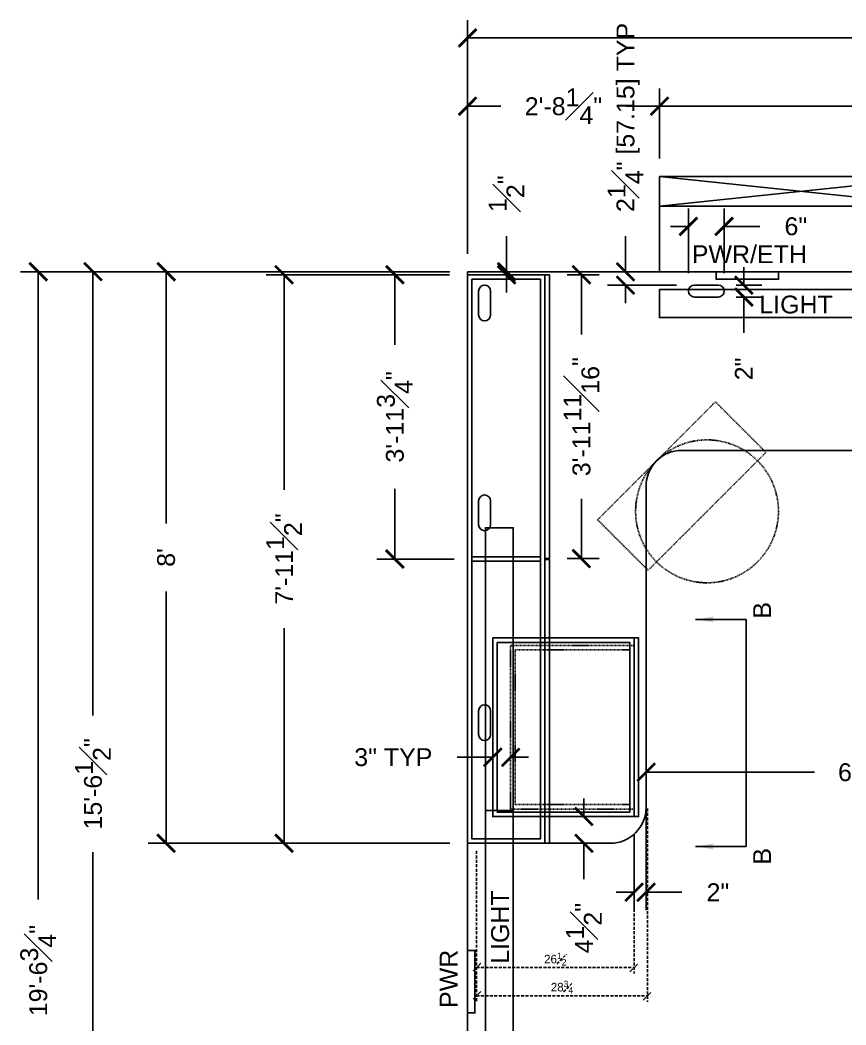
# Model space of a CAD drawing. Header units: inches. Extents: x -279 to 1033, y -836 to 289.
# Drawn here: x 440.3 to 579, y 120.1 to 288.9 of the extents above; entities that cross this region are included whole.
import ezdxf

# ---------------------------------------------------------------- set-up
doc = ezdxf.new("R2010")
doc.units = ezdxf.units.IN
doc.header["$LTSCALE"] = 0.5
doc.header["$MEASUREMENT"] = 0
doc.header["$PDMODE"] = 34
doc.linetypes.add('DASHEDX2', pattern=[1.5, 1, -0.5])
doc.linetypes.add('HIDDEN', pattern=[0.375, 0.25, -0.125])
doc.layers.get('0').update_dxf_attribs({"color": 1})
for name, color, linetype in [('02-Cabinet Line', 6, 'DASHEDX2'), ('Book Shelv', 111, 'Continuous'), ('Cabinets', 40, 'Continuous'), ('Cabinets_Hid', 160, 'HIDDEN'), ('Dim', 33, 'Continuous'), ('Hid', 3, 'HIDDEN'), ('Main', 9, 'Continuous'), ('Text', 30, 'Continuous')]:
    doc.layers.add(name, color=color, linetype=linetype)
doc.styles.add('Arial', font='ARIAL.TTF')
doc.styles.add('Dim', font='stylu.ttf')
doc.styles.get("Standard").update_dxf_attribs({"font": 'simplex.shx'})
doc.dimstyles.new('0.75 Scale', dxfattribs={"dimscale": 16, "dimtxt": 0.09, "dimasz": 0.09, "dimexe": 0.0625, "dimexo": 0.08, "dimgap": 0.02, "dimtad": 1, "dimtoh": 1, "dimdec": 4, "dimzin": 0, "dimdsep": 46, "dimlunit": 5, "dimtxsty": 'Dim', "dimblk": 'OBLIQUE', "dimcen": 0, "dimadec": 4, "dimazin": 0, "dimtfac": 0.75, "dimtdec": 4, "dimtofl": 0, "dimtmove": 0, "dimatfit": 3, "dimfxl": 0, "dimfrac": 1, "dimtolj": 1, "dimtzin": 0, "dimarcsym": 0})
doc.dimstyles.get("Standard").update_dxf_attribs({"dimtxt": 0.18, "dimasz": 0.18, "dimexe": 0.0625, "dimexo": 0.0625, "dimgap": 0.09, "dimtad": 0, "dimtih": 1, "dimtoh": 1, "dimdec": 4, "dimzin": 0, "dimdsep": 46, "dimtxsty": 'Standard', "dimcen": 0.09, "dimclrt": 92, "dimadec": 0, "dimazin": 0, "dimtfac": 1, "dimtdec": 4, "dimtofl": 0, "dimtmove": 0, "dimatfit": 3, "dimfxl": 0, "dimtolj": 1, "dimtzin": 0, "dimarcsym": 0})

# ---------------------------------------------------------------- blocks, each defined once
blk = doc.blocks.new('_ArchTick')
at = {"color": 0, "linetype": 'ByBlock', "const_width": 0.15}
blk.add_lwpolyline([(-0.5, -0.5), (0.5, 0.5)], dxfattribs=at)
blk = doc.blocks.new('*D1')
at = {"layer": 'Defpoints', "color": 0}
for p in [(867.94, 285.87), (515.44, 246.61), (867.94, 246.61)]:
    blk.add_point(p, dxfattribs=at)
at = {"layer": 'Dim', "color": 0, "lineweight": -2}
for p, q in [((515.44, 249.61), (515.44, 288.87)), ((867.94, 249.61), (867.94, 288.87)), ((515.44, 285.87), (680.04, 285.87)), ((867.94, 285.87), (703.33, 285.87))]:
    blk.add_line(p, q, dxfattribs=at)
at = {"layer": 'Dim', "color": 0, "lineweight": -2, "xscale": 3, "yscale": 3, "zscale": 3, "rotation": 180}
blk.add_blockref('_ArchTick', (515.44, 285.87), dxfattribs=at)
at = {"layer": 'Dim', "color": 0, "lineweight": -2, "xscale": 3, "yscale": 3, "zscale": 3}
blk.add_blockref('_ArchTick', (867.94, 285.87), dxfattribs=at)
at = {"layer": 'Dim', "color": 92, "insert": (691.69, 285.87), "char_height": 3, "attachment_point": 5, "style": 'Arial'}
blk.add_mtext('\\A1;29\'-4{\\H1.000000x;\\S1#2;}"', dxfattribs=at)
blk = doc.blocks.new('*D5')
at = {"layer": 'Defpoints', "color": 0}
for p in [(452.51, 246.61), (515.44, 246.61), (491.86, 60.11)]:
    blk.add_point(p, dxfattribs=at)
at = {"layer": 'Dim', "color": 0, "lineweight": -2}
for p, q in [((512.44, 246.61), (449.51, 246.61)), ((452.51, 246.61), (452.51, 172.07)), ((452.51, 60.11), (452.51, 149.11)), ((488.86, 60.11), (449.51, 60.11))]:
    blk.add_line(p, q, dxfattribs=at)
at = {"layer": 'Dim', "color": 0, "lineweight": -2, "xscale": 3, "yscale": 3, "zscale": 3}
for p, rotation in [((452.51, 246.61), 90), ((452.51, 60.11), 270)]:
    blk.add_blockref('_ArchTick', p, dxfattribs=dict(at, rotation=rotation))
at = {"layer": 'Dim', "color": 92, "insert": (452.51, 160.59), "char_height": 3, "attachment_point": 5, "rotation": 90, "style": 'Arial'}
blk.add_mtext('\\A1;15\'-6{\\H1.000000x;\\S1#2;}"', dxfattribs=at)
blk = doc.blocks.new('*D6')
at = {"layer": 'Defpoints', "color": 0}
for p in [(515.44, 246.61), (443.31, 11.86), (515.44, 11.86)]:
    blk.add_point(p, dxfattribs=at)
at = {"layer": 'Dim', "color": 0, "lineweight": -2}
for p, q in [((512.44, 246.61), (440.31, 246.61)), ((443.31, 246.61), (443.31, 141.18)), ((443.31, 11.86), (443.31, 117.28)), ((512.44, 11.86), (440.31, 11.86))]:
    blk.add_line(p, q, dxfattribs=at)
at = {"layer": 'Dim', "color": 0, "lineweight": -2, "xscale": 3, "yscale": 3, "zscale": 3}
for p, rotation in [((443.31, 246.61), 90), ((443.31, 11.86), 270)]:
    blk.add_blockref('_ArchTick', p, dxfattribs=dict(at, rotation=rotation))
at = {"layer": 'Dim', "color": 92, "insert": (443.31, 129.23), "char_height": 3, "attachment_point": 5, "rotation": 90, "style": 'Arial'}
blk.add_mtext('\\A1;19\'-6{\\H1.000000x;\\S3#4;}"', dxfattribs=at)
blk = doc.blocks.new('*D9')
at = {"layer": 'Defpoints', "color": 0}
for p in [(547.69, 274.4), (547.69, 262.61), (515.44, 246.61)]:
    blk.add_point(p, dxfattribs=at)
at = {"layer": 'Dim', "color": 0, "lineweight": -2}
for p, q in [((515.44, 249.61), (515.44, 277.4)), ((547.69, 265.61), (547.69, 277.4)), ((515.44, 274.4), (521.04, 274.4)), ((547.69, 274.4), (542.08, 274.4))]:
    blk.add_line(p, q, dxfattribs=at)
at = {"layer": 'Dim', "color": 0, "lineweight": -2, "xscale": 3, "yscale": 3, "zscale": 3, "rotation": 180}
blk.add_blockref('_ArchTick', (515.44, 274.4), dxfattribs=at)
at = {"layer": 'Dim', "color": 0, "lineweight": -2, "xscale": 3, "yscale": 3, "zscale": 3}
blk.add_blockref('_ArchTick', (547.69, 274.4), dxfattribs=at)
at = {"layer": 'Dim', "color": 92, "insert": (531.56, 274.4), "char_height": 3, "attachment_point": 5, "style": 'Arial'}
blk.add_mtext('\\A1;2\'-8{\\H1.000000x;\\S1#4;}"', dxfattribs=at)
blk = doc.blocks.new('*D10')
at = {"layer": 'Defpoints', "color": 0}
for p in [(642.69, 274.4), (547.69, 262.61), (642.69, 262.61)]:
    blk.add_point(p, dxfattribs=at)
at = {"layer": 'Dim', "color": 0, "lineweight": -2}
for p, q in [((547.69, 265.61), (547.69, 277.4)), ((642.69, 265.61), (642.69, 277.4)), ((547.69, 274.4), (585.73, 274.4)), ((642.69, 274.4), (604.65, 274.4))]:
    blk.add_line(p, q, dxfattribs=at)
at = {"layer": 'Dim', "color": 0, "lineweight": -2, "xscale": 3, "yscale": 3, "zscale": 3, "rotation": 180}
blk.add_blockref('_ArchTick', (547.69, 274.4), dxfattribs=at)
at = {"layer": 'Dim', "color": 0, "lineweight": -2, "xscale": 3, "yscale": 3, "zscale": 3}
blk.add_blockref('_ArchTick', (642.69, 274.4), dxfattribs=at)
at = {"layer": 'Dim', "color": 92, "insert": (595.19, 274.4), "char_height": 3, "attachment_point": 5, "style": 'Arial'}
blk.add_mtext('\\A1;7\'-11"', dxfattribs=at)
blk = doc.blocks.new('*D15')
at = {"layer": 'Defpoints', "color": 0}
for p in [(622.94, 174.61), (545.44, 162.55), (545.44, 150.61)]:
    blk.add_point(p, dxfattribs=at)
at = {"layer": 'Dim', "color": 0, "lineweight": -2}
for p, q in [((622.94, 171.61), (622.94, 159.55)), ((545.44, 153.61), (545.44, 165.55)), ((545.44, 162.55), (573.72, 162.55)), ((622.94, 162.55), (594.65, 162.55))]:
    blk.add_line(p, q, dxfattribs=at)
at = {"layer": 'Dim', "color": 0, "lineweight": -2, "xscale": 3, "yscale": 3, "zscale": 3, "rotation": 180}
blk.add_blockref('_ArchTick', (545.44, 162.55), dxfattribs=at)
at = {"layer": 'Dim', "color": 0, "lineweight": -2, "xscale": 3, "yscale": 3, "zscale": 3}
blk.add_blockref('_ArchTick', (622.94, 162.55), dxfattribs=at)
at = {"layer": 'Dim', "color": 92, "insert": (584.19, 162.55), "char_height": 3, "attachment_point": 5, "style": 'Arial'}
blk.add_mtext('\\A1;6\'-5{\\H1.000000x;\\S1#2;}"', dxfattribs=at)
blk = doc.blocks.new('*D20')
at = {"layer": 'Defpoints', "color": 0}
for p in [(515.44, 246.61), (464.81, 150.61), (515.44, 150.61)]:
    blk.add_point(p, dxfattribs=at)
at = {"layer": 'Dim', "color": 0, "lineweight": -2}
for p, q in [((512.44, 246.61), (461.81, 246.61)), ((464.81, 246.61), (464.81, 204.31)), ((464.81, 150.61), (464.81, 192.9)), ((512.44, 150.61), (461.81, 150.61))]:
    blk.add_line(p, q, dxfattribs=at)
at = {"layer": 'Dim', "color": 0, "lineweight": -2, "xscale": 3, "yscale": 3, "zscale": 3}
for p, rotation in [((464.81, 246.61), 90), ((464.81, 150.61), 270)]:
    blk.add_blockref('_ArchTick', p, dxfattribs=dict(at, rotation=rotation))
at = {"layer": 'Dim', "color": 92, "insert": (464.81, 198.61), "char_height": 3, "attachment_point": 5, "rotation": 90, "style": 'Arial'}
blk.add_mtext("\\A1;8'", dxfattribs=at)
blk = doc.blocks.new('*D161')
at = {"layer": 'Defpoints', "color": 0}
for p in [(4.25, -81.55), (4.25, -81.55), (7.25, -81.55)]:
    blk.add_point(p, dxfattribs=at)
at = {"layer": 'Dim', "color": 0, "lineweight": -2}
for p, q in [((4.25, -81.55), (-1.75, -81.55)), ((7.25, -81.55), (10.25, -81.55))]:
    blk.add_line(p, q, dxfattribs=at)
at = {"layer": 'Dim', "color": 0, "lineweight": -2, "xscale": 3, "yscale": 3, "zscale": 3}
blk.add_blockref('_ArchTick', (4.25, -81.55), dxfattribs=at)
at = {"layer": 'Dim', "color": 0, "lineweight": -2, "xscale": 3, "yscale": 3, "zscale": 3, "rotation": 180}
blk.add_blockref('_ArchTick', (7.25, -81.55), dxfattribs=at)
at = {"layer": 'Dim', "color": 92, "insert": (-12.46, -81.55), "char_height": 3, "attachment_point": 5, "style": 'Arial'}
blk.add_mtext('\\A1;3" TYP', dxfattribs=at)
blk = doc.blocks.new('*D162')
at = {"layer": 'Defpoints', "color": 0}
for p in [(19.56, -91.5), (17.56, -96), (19.56, -96)]:
    blk.add_point(p, dxfattribs=at)
at = {"layer": 'Dim', "color": 0, "lineweight": -2}
for p, q in [((19.56, -91.5), (19.56, -88.5)), ((19.56, -96), (19.56, -102)), ((20.56, -96), (22.56, -96))]:
    blk.add_line(p, q, dxfattribs=at)
at = {"layer": 'Dim', "color": 0, "lineweight": -2, "xscale": 3, "yscale": 3, "zscale": 3}
for p, rotation in [((19.56, -91.5), 270), ((19.56, -96), 90)]:
    blk.add_blockref('_ArchTick', p, dxfattribs=dict(at, rotation=rotation))
at = {"layer": 'Dim', "color": 92, "insert": (19.56, -110.25), "char_height": 3, "attachment_point": 5, "rotation": 90, "style": 'Arial'}
blk.add_mtext('\\A1;4{\\H1.000000x;\\S1#2;}"', dxfattribs=at)
blk = doc.blocks.new('*D163')
at = {"layer": 'Defpoints', "color": 0}
for p in [(30, -90), (28, -91.5), (30, -104.22)]:
    blk.add_point(p, dxfattribs=at)
at = {"layer": 'Dim', "color": 0, "lineweight": -2}
for p, q in [((28, -94.5), (28, -107.22)), ((30, -93), (30, -107.22)), ((28, -104.22), (25, -104.22)), ((30, -104.22), (36, -104.22))]:
    blk.add_line(p, q, dxfattribs=at)
at = {"layer": 'Dim', "color": 0, "lineweight": -2, "xscale": 3, "yscale": 3, "zscale": 3}
blk.add_blockref('_ArchTick', (28, -104.22), dxfattribs=at)
at = {"layer": 'Dim', "color": 0, "lineweight": -2, "xscale": 3, "yscale": 3, "zscale": 3, "rotation": 180}
blk.add_blockref('_ArchTick', (30, -104.22), dxfattribs=at)
at = {"layer": 'Dim', "color": 92, "insert": (42.07, -104.22), "char_height": 3, "attachment_point": 5, "style": 'Arial'}
blk.add_mtext('\\A1;2"', dxfattribs=at)
blk = doc.blocks.new('*D137')
at = {"layer": 'Defpoints', "color": 0}
for p in [(0, -0.5), (-12.21, -48.25), (0.75, -48.25)]:
    blk.add_point(p, dxfattribs=at)
at = {"layer": 'Dim', "color": 0, "lineweight": -2}
for p, q in [((-3, -0.5), (-15.21, -0.5)), ((-12.21, -0.5), (-12.21, -12.28)), ((-12.21, -48.25), (-12.21, -36.47)), ((-2.25, -48.25), (-15.21, -48.25))]:
    blk.add_line(p, q, dxfattribs=at)
at = {"layer": 'Dim', "color": 0, "lineweight": -2, "xscale": 3, "yscale": 3, "zscale": 3}
for p, rotation in [((-12.21, -0.5), 90), ((-12.21, -48.25), 270)]:
    blk.add_blockref('_ArchTick', p, dxfattribs=dict(at, rotation=rotation))
at = {"layer": 'Dim', "color": 92, "insert": (-12.21, -24.38), "char_height": 3, "attachment_point": 5, "rotation": 90, "style": 'Arial'}
blk.add_mtext('\\A1;3\'-11{\\H1.000000x;\\S3#4;}"', dxfattribs=at)
blk = doc.blocks.new('*D148')
at = {"layer": 'Defpoints', "color": 0}
for p in [(13.75, -0.5), (13.75, -48.19), (19.14, -48.19)]:
    blk.add_point(p, dxfattribs=at)
at = {"layer": 'Dim', "color": 0, "lineweight": -2}
for p, q in [((16.75, -0.5), (22.14, -0.5)), ((19.14, -0.5), (19.14, -10.55)), ((19.14, -48.19), (19.14, -38.14)), ((16.75, -48.19), (22.14, -48.19))]:
    blk.add_line(p, q, dxfattribs=at)
at = {"layer": 'Dim', "color": 0, "lineweight": -2, "xscale": 3, "yscale": 3, "zscale": 3}
for p, rotation in [((19.14, -0.5), 90), ((19.14, -48.19), 270)]:
    blk.add_blockref('_ArchTick', p, dxfattribs=dict(at, rotation=rotation))
at = {"layer": 'Dim', "color": 92, "insert": (19.14, -24.34), "char_height": 3, "attachment_point": 5, "rotation": 90, "style": 'Arial'}
blk.add_mtext('\\A1;3\'-11{\\H1.000000x;\\S11#16;}"', dxfattribs=at)
blk = doc.blocks.new('*D138')
at = {"layer": 'Defpoints', "color": 0}
for p in [(0, -0.5), (-30.81, -96), (0, -96)]:
    blk.add_point(p, dxfattribs=at)
at = {"layer": 'Dim', "color": 0, "lineweight": -2}
for p, q in [((-3, -0.5), (-33.81, -0.5)), ((-30.81, -0.5), (-30.81, -36.64)), ((-30.81, -96), (-30.81, -59.86)), ((-3, -96), (-33.81, -96))]:
    blk.add_line(p, q, dxfattribs=at)
at = {"layer": 'Dim', "color": 0, "lineweight": -2, "xscale": 3, "yscale": 3, "zscale": 3}
for p, rotation in [((-30.81, -0.5), 90), ((-30.81, -96), 270)]:
    blk.add_blockref('_ArchTick', p, dxfattribs=dict(at, rotation=rotation))
at = {"layer": 'Dim', "color": 92, "insert": (-30.81, -48.25), "char_height": 3, "attachment_point": 5, "rotation": 90, "style": 'Arial'}
blk.add_mtext('\\A1;7\'-11{\\H1.000000x;\\S1#2;}"', dxfattribs=at)
blk = doc.blocks.new('*D139')
at = {"layer": 'Defpoints', "color": 0}
for p in [(6.56, 0), (6.56, 0), (6.56, -0.5)]:
    blk.add_point(p, dxfattribs=at)
at = {"layer": 'Dim', "color": 0, "lineweight": -2}
for p, q in [((6.56, 0), (6.56, 6)), ((6.56, -0.5), (6.56, -3.5))]:
    blk.add_line(p, q, dxfattribs=at)
at = {"layer": 'Dim', "color": 0, "lineweight": -2, "xscale": 3, "yscale": 3, "zscale": 3}
for p, rotation in [((6.56, 0), 270), ((6.56, -0.5), 90)]:
    blk.add_blockref('_ArchTick', p, dxfattribs=dict(at, rotation=rotation))
at = {"layer": 'Dim', "color": 92, "insert": (6.56, 13.11), "char_height": 3, "attachment_point": 5, "rotation": 90, "style": 'Arial'}
blk.add_mtext('\\A1;{\\H1.000000x;\\S1#2;}"', dxfattribs=at)
blk = doc.blocks.new('_Oblique')
at = {"color": 0, "linetype": 'ByBlock', "lineweight": -2}
blk.add_line((-0.5, -0.5), (0.5, 0.5), dxfattribs=at)
blk = doc.blocks.new('*D126')
at = {"layer": '02-Cabinet Line', "color": 0, "lineweight": -2}
for p, q in [((516.94, 149.33), (516.94, 128.73)), ((543.44, 149.33), (543.44, 128.73)), ((516.94, 129.73), (543.44, 129.73))]:
    blk.add_line(p, q, dxfattribs=at)
at = {"layer": 'Defpoints', "color": 0}
for p in [(516.94, 150.61), (543.44, 150.61), (543.44, 129.73)]:
    blk.add_point(p, dxfattribs=at)
at = {"layer": '02-Cabinet Line', "color": 0, "lineweight": -2, "xscale": 1.44, "yscale": 1.44, "zscale": 1.44, "rotation": 180}
blk.add_blockref('_Oblique', (516.94, 129.73), dxfattribs=at)
at = {"layer": '02-Cabinet Line', "color": 0, "lineweight": -2, "xscale": 1.44, "yscale": 1.44, "zscale": 1.44}
blk.add_blockref('_Oblique', (543.44, 129.73), dxfattribs=at)
at = {"layer": '02-Cabinet Line', "color": 0, "insert": (530.19, 131.16), "char_height": 1.44, "attachment_point": 5, "style": 'Dim'}
blk.add_mtext('\\A1;26{\\H0.750000x;\\S1#2;}', dxfattribs=at)
blk = doc.blocks.new('*D127')
at = {"layer": '02-Cabinet Line', "color": 0, "lineweight": -2}
for p, q in [((545.69, 156.46), (545.69, 123.99)), ((516.94, 149.33), (516.94, 123.99)), ((516.94, 124.99), (545.69, 124.99))]:
    blk.add_line(p, q, dxfattribs=at)
at = {"layer": 'Defpoints', "color": 0}
for p in [(545.69, 157.74), (516.94, 150.61), (545.69, 124.99)]:
    blk.add_point(p, dxfattribs=at)
at = {"layer": '02-Cabinet Line', "color": 0, "lineweight": -2, "xscale": 1.44, "yscale": 1.44, "zscale": 1.44, "rotation": 180}
blk.add_blockref('_Oblique', (516.94, 124.99), dxfattribs=at)
at = {"layer": '02-Cabinet Line', "color": 0, "lineweight": -2, "xscale": 1.44, "yscale": 1.44, "zscale": 1.44}
blk.add_blockref('_Oblique', (545.69, 124.99), dxfattribs=at)
at = {"layer": '02-Cabinet Line', "color": 0, "insert": (531.31, 126.45), "char_height": 1.44, "attachment_point": 5, "style": 'Dim'}
blk.add_mtext('\\A1;28{\\H0.750000x;\\S3#4;}', dxfattribs=at)
blk = doc.blocks.new('A$C0A0263A5')
for p, q in [((-2, 1), (2, 1)), ((-2, -1), (2, -1))]:
    blk.add_line(p, q)
for centre, start, end in [((-2, 0), 90, 270), ((2, 0), 270, 90)]:
    blk.add_arc(centre, 1, start, end)
blk = doc.blocks.new('*D129')
at = {"color": 0, "lineweight": -2}
for p, q in [((24.66, 79.49), (24.66, 85.49)), ((36.75, 79.49), (21.66, 79.49)), ((33.24, 77.24), (21.66, 77.24)), ((24.66, 77.24), (24.66, 74.24))]:
    blk.add_line(p, q, dxfattribs=at)
at = {"layer": 'Defpoints', "color": 0}
for p in [(24.66, 79.49), (39.75, 79.49), (36.24, 77.24)]:
    blk.add_point(p, dxfattribs=at)
at = {"color": 0, "lineweight": -2, "xscale": 3, "yscale": 3, "zscale": 3}
for p, rotation in [((24.66, 79.49), 270), ((24.66, 77.24), 90)]:
    blk.add_blockref('_ArchTick', p, dxfattribs=dict(at, rotation=rotation))
at = {"color": 92, "insert": (24.66, 105.41), "char_height": 3, "attachment_point": 5, "rotation": 90, "style": 'Arial'}
blk.add_mtext('\\A1;2{\\H1.000000x;\\S1#4;}" [57.15] TYP', dxfattribs=at)
blk = doc.blocks.new('*D130')
at = {"color": 0, "lineweight": -2}
for p, q in [((44.55, 77.24), (44.55, 80.24)), ((43.24, 77.24), (47.55, 77.24)), ((43.24, 75.24), (47.55, 75.24)), ((44.55, 75.24), (44.55, 69.24))]:
    blk.add_line(p, q, dxfattribs=at)
at = {"layer": 'Defpoints', "color": 0}
for p in [(40.24, 77.24), (40.24, 75.24), (44.55, 75.24)]:
    blk.add_point(p, dxfattribs=at)
at = {"color": 0, "lineweight": -2, "xscale": 3, "yscale": 3, "zscale": 3}
for p, rotation in [((44.55, 77.24), 270), ((44.55, 75.24), 90)]:
    blk.add_blockref('_ArchTick', p, dxfattribs=dict(at, rotation=rotation))
at = {"color": 92, "insert": (44.55, 63.17), "char_height": 3, "attachment_point": 5, "rotation": 90, "style": 'Arial'}
blk.add_mtext('\\A1;2"', dxfattribs=at)
blk = doc.blocks.new('*D131')
at = {"color": 0, "lineweight": -2}
for p, q in [((35.24, 79.24), (35.24, 90.11)), ((41.24, 79.24), (41.24, 90.11)), ((35.24, 87.11), (32.24, 87.11)), ((41.24, 87.11), (47.24, 87.11))]:
    blk.add_line(p, q, dxfattribs=at)
at = {"layer": 'Defpoints', "color": 0}
for p in [(35.24, 87.11), (35.24, 76.24), (41.24, 76.24)]:
    blk.add_point(p, dxfattribs=at)
at = {"color": 0, "lineweight": -2, "xscale": 3, "yscale": 3, "zscale": 3}
blk.add_blockref('_ArchTick', (35.24, 87.11), dxfattribs=at)
at = {"color": 0, "lineweight": -2, "xscale": 3, "yscale": 3, "zscale": 3, "rotation": 180}
blk.add_blockref('_ArchTick', (41.24, 87.11), dxfattribs=at)
at = {"color": 92, "insert": (53.29, 87.11), "char_height": 3, "attachment_point": 5, "style": 'Arial'}
blk.add_mtext('\\A1;6"', dxfattribs=at)
blk = doc.blocks.new('A$C21181C39')
at = {"color": 3}
blk.add_lwpolyline([(28.75, -61.5), (28, -61.5), (28, -91.5), (28.75, -91.5)], close=True, dxfattribs=at)
at = {"layer": 'Cabinets'}
for points in [[(4.25, -61.5), (28, -61.5), (28, -91.5), (4.25, -91.5)], [(5, -62.25), (27.25, -62.25), (27.25, -90.75), (5, -90.75)]]:
    blk.add_lwpolyline(points, close=True, dxfattribs=at)
at = {"layer": 'Cabinets_Hid'}
for points in [[(7.25, -62.75), (28, -62.75), (28, -90.25), (7.25, -90.25)], [(8, -63.5), (27.25, -63.5), (27.25, -89.5), (8, -89.5)]]:
    blk.add_lwpolyline(points, close=True, dxfattribs=at)
at = {"layer": 'Hid'}
for p, q in [((21.85786, -41.65685), (41.65685, -21.85786)), ((41.65685, -21.85786), (50.14214, -30.34315)), ((30.34315, -50.14214), (50.14214, -30.34315)), ((21.85786, -41.65685), (30.34315, -50.14214))]:
    blk.add_line(p, q, dxfattribs=at)
blk.add_circle((40.24264, -40.24264), 12, dxfattribs=at)
at = {"layer": 'Main'}
for p, q in [((0, -96), (0, 0)), ((0, 0), (352.5, 0)), ((30, -90), (30, -36)), ((0, -96), (24, -96))]:
    blk.add_line(p, q, dxfattribs=at)
blk.add_lwpolyline([(352.5, -96), (328.5, -96, -0.414213562), (322.5, -90), (322.5, -36, 0.414213562), (316.5, -30), (251, -30, 0.414213562), (245, -36), (245, -66, -0.414213562), (239, -72), (221, -72, -0.414213562), (215, -66), (215, -36, 0.414213562), (209, -30), (143.5, -30, 0.414213562), (137.5, -36), (137.5, -66, -0.414213562), (131.5, -72), (113.5, -72, -0.414213562), (107.5, -66), (107.5, -36, 0.414213562), (101.5, -30), (36, -30)], format="xyb", dxfattribs=at)
for centre, start, end in [((36, -36), 90, 180), ((24, -90), 270, 0)]:
    blk.add_arc(centre, 6, start, end, dxfattribs=at)
at = {"layer": 'Dim'}
dim = blk.add_linear_dim(base=(4.25, -81.54716), p1=(7.25, -81.54716), p2=(4.25, -81.54716), text='<> TYP', dimstyle='Standard', override={"dimscale": 48, "dimtxt": 0.0625, "dimasz": 0.0625, "dimtih": 0, "dimtoh": 0, "dimlunit": 4, "dimtxsty": 'Arial', "dimblk": 'ArchTick', "dimazin": 1, "dimfrac": 1}, dxfattribs=at)
dim.commit()
dim.dimension.update_dxf_attribs({"geometry": '*D161', "text_midpoint": (-12.45779, -81.54716)})
dim = blk.add_linear_dim(base=(19.55588, -96), p1=(19.55588, -91.5), p2=(17.55588, -96), angle=90, dimstyle='Standard', override={"dimscale": 48, "dimtxt": 0.0625, "dimasz": 0.0625, "dimtih": 0, "dimtoh": 0, "dimlunit": 4, "dimtxsty": 'Arial', "dimblk": 'ArchTick', "dimazin": 1, "dimfrac": 1}, dxfattribs=at)
dim.commit()
dim.dimension.update_dxf_attribs({"geometry": '*D162', "text_midpoint": (19.55588, -110.25076)})
dim = blk.add_linear_dim(base=(30, -104.22357), p1=(28, -91.5), p2=(30, -90), dimstyle='Standard', override={"dimscale": 48, "dimtxt": 0.0625, "dimasz": 0.0625, "dimtih": 0, "dimtoh": 0, "dimlunit": 4, "dimtxsty": 'Arial', "dimblk": 'ArchTick', "dimazin": 1, "dimfrac": 1}, dxfattribs=at)
dim.commit()
dim.dimension.update_dxf_attribs({"geometry": '*D163', "text_midpoint": (42.06966, -104.22357)})
blk = doc.blocks.new('A$C1B980FA5')
at = {"layer": 'Book Shelv'}
for points in [[(13, -0.5), (0, -0.5), (0, -96), (13, -96)], [(12.25, -1.25), (0.75, -1.25), (0.75, -95.25), (12.25, -95.25)], [(13.75, -0.5), (13.75, -48.1875), (13, -48.1875), (13, -0.5)], [(12.25, -48.625), (0.75, -48.625), (0.75, -47.875), (12.25, -47.875)], [(13.75, -96), (13.75, -48.3125), (13, -48.3125), (13, -96)]]:
    blk.add_lwpolyline(points, close=True, dxfattribs=at)
at = {"layer": 'Dim'}
for base, p1, p2, picture, middle in [((6.55944, 0), (6.55944, -0.5), (6.55944, 0), '*D139', (6.55944, 13.11195)), ((-30.80871, -96), (0, -0.5), (0, -96), '*D138', (-30.80871, -48.25)), ((-12.21144, -48.25), (0, -0.5), (0.75, -48.25), '*D137', (-12.21144, -24.375)), ((19.13734, -48.1875), (13.75, -0.5), (13.75, -48.1875), '*D148', (19.13734, -24.34375))]:
    dim = blk.add_linear_dim(base=base, p1=p1, p2=p2, angle=90, dimstyle='Standard', override={"dimscale": 48, "dimtxt": 0.0625, "dimasz": 0.0625, "dimtih": 0, "dimtoh": 0, "dimlunit": 4, "dimtxsty": 'Arial', "dimblk": 'ArchTick', "dimazin": 1, "dimfrac": 1}, dxfattribs=at)
    dim.commit()
    dim.dimension.update_dxf_attribs({"geometry": picture, "text_midpoint": middle})
blk = doc.blocks.new('A$C13043ECE')
at = {"rotation": 90}
for p in [(1, 74.24264), (1, 39), (1, 3.75736)]:
    blk.add_blockref('A$C0A0263A5', p, dxfattribs=at)
blk.add_blockref('A$C0A0263A5', (38.24264, 76.24264))
dim = blk.add_linear_dim(base=(24.6635, 79.49264), p1=(36.24264, 77.24264), p2=(39.75, 79.49264), angle=90, text='<> TYP', dimstyle='Standard', override={"dimscale": 48, "dimtxt": 0.0625, "dimasz": 0.0625, "dimtih": 0, "dimtoh": 0, "dimlunit": 4, "dimtxsty": 'Arial', "dimblk": 'ArchTick', "dimazin": 1, "dimfrac": 1})
dim.commit()
dim.dimension.update_dxf_attribs({"geometry": '*D129', "text_midpoint": (24.6635, 105.4078)})
dim = blk.add_linear_dim(base=(35.24264, 87.10665), p1=(41.24264, 76.24264), p2=(35.24264, 76.24264), dimstyle='Standard', override={"dimscale": 48, "dimtxt": 0.0625, "dimasz": 0.0625, "dimtih": 0, "dimtoh": 0, "dimlunit": 4, "dimtxsty": 'Arial', "dimblk": 'ArchTick', "dimazin": 1, "dimfrac": 1})
dim.commit()
dim.dimension.update_dxf_attribs({"geometry": '*D131', "text_midpoint": (53.29491, 87.10665), "dimtype": 128})
dim = blk.add_linear_dim(base=(44.5472, 75.24264), p1=(40.24264, 77.24264), p2=(40.24264, 75.24264), angle=90, dimstyle='Standard', override={"dimscale": 48, "dimtxt": 0.0625, "dimasz": 0.0625, "dimtih": 0, "dimtoh": 0, "dimlunit": 4, "dimtxsty": 'Arial', "dimblk": 'ArchTick', "dimazin": 1, "dimfrac": 1})
dim.commit()
dim.dimension.update_dxf_attribs({"geometry": '*D130', "text_midpoint": (44.5472, 63.17298), "dimtype": 128})

msp = doc.modelspace()

# ---------------------------------------------------------------- linework, layer by layer
msp.add_line((562.25569, 188.20465), (562.25569, 150.07327))
at = {"layer": 'Main'}
for p, q in [((547.68646, 246.60515), (547.68646, 262.60515)), ((642.68646, 262.60515), (547.68646, 262.60515)), ((547.68646, 262.60515), (595.18646, 257.60515)), ((595.18646, 262.60515), (547.68646, 257.60515)), ((642.68646, 257.60515), (547.68646, 257.60515)), ((515.43646, 246.60515), (867.93646, 246.60515)), ((515.43646, 60.10515), (515.43646, 246.60515)), ((518.43646, 156.10515), (523.12622, 156.10515))]:
    msp.add_line(p, q, dxfattribs=at)
for points in [[(557.18646, 246.60515), (557.18646, 245.3572), (567.68646, 245.3572), (567.68646, 246.60515)], [(515.43646, 132.60515), (516.68441, 132.60515), (516.68441, 122.10515), (515.43646, 122.10515)]]:
    msp.add_lwpolyline(points, dxfattribs=at)
for points in [[(547.68646, 243.60515), (642.68646, 243.60515), (642.68646, 238.91539), (547.68646, 238.91539)], [(518.43646, 108.60515), (518.43646, 203.60515), (523.12622, 203.60515), (523.12622, 108.60515)]]:
    msp.add_lwpolyline(points, close=True, dxfattribs=at)

# ---------------------------------------------------------------- block references
for name in ['A$C1B980FA5', 'A$C21181C39']:
    msp.add_blockref(name, (515.43646, 246.60515))
msp.add_blockref('A$C13043ECE', (517.31146, 167.11251), dxfattribs=at)

# ---------------------------------------------------------------- texts
at = {"layer": 'Text', "style": 'Arial'}
for s, p in [('PWR/ETH', (553.13118, 248.04753)), ('LIGHT', (564.46295, 239.59935))]:
    msp.add_text(s, height=3, dxfattribs=at).set_placement(p)
for s, p in [('B', (566.42997, 188.34387)), ('B', (566.42997, 147.03632)), ('LIGHT', (522.41124, 130.36103)), ('PWR', (513.76895, 122.9492))]:
    msp.add_text(s, height=3, rotation=90, dxfattribs=at).set_placement(p)

# ---------------------------------------------------------------- dimensions: what is measured, and where the dimension line sits
at = {"layer": '02-Cabinet Line'}
for base, p2, picture, middle in [((545.68646, 124.98761), (545.68646, 157.74106), '*D127', (531.31146, 126.45428)), ((543.43646, 129.7258), (543.43646, 150.60515), '*D126', (530.18646, 131.15742))]:
    dim = msp.add_linear_dim(base=base, p1=(516.93646, 150.60515), p2=p2, dimstyle='0.75 Scale', dxfattribs=at)
    dim.commit()
    dim.dimension.update_dxf_attribs({"geometry": picture, "text_midpoint": middle})
at = {"layer": 'Dim'}
for base, p1, p2, picture, middle in [((867.93646, 285.87034), (515.43646, 246.60515), (867.93646, 246.60515), '*D1', (691.68646, 285.87034)), ((547.68646, 274.40328), (515.43646, 246.60515), (547.68646, 262.60515), '*D9', (531.56146, 274.40328)), ((642.68646, 274.40328), (547.68646, 262.60515), (642.68646, 262.60515), '*D10', (595.18646, 274.40328)), ((545.43646, 162.55379), (622.93646, 174.60515), (545.43646, 150.60515), '*D15', (584.18646, 162.55379))]:
    dim = msp.add_linear_dim(base=base, p1=p1, p2=p2, dimstyle='Standard', override={"dimscale": 48, "dimtxt": 0.0625, "dimasz": 0.0625, "dimtih": 0, "dimtoh": 0, "dimlunit": 4, "dimtxsty": 'Arial', "dimblk": 'ArchTick', "dimazin": 1, "dimfrac": 1}, dxfattribs=at)
    dim.commit()
    dim.dimension.update_dxf_attribs({"geometry": picture, "text_midpoint": middle})
for base, p2, picture, middle in [((443.31374, 11.85515), (515.43646, 11.85515), '*D6', (443.31374, 129.23015)), ((464.80993, 150.60515), (515.43646, 150.60515), '*D20', (464.80993, 198.60515))]:
    dim = msp.add_linear_dim(base=base, p1=(515.43646, 246.60515), p2=p2, angle=90, dimstyle='Standard', override={"dimscale": 48, "dimtxt": 0.0625, "dimasz": 0.0625, "dimtih": 0, "dimtoh": 0, "dimlunit": 4, "dimtxsty": 'Arial', "dimblk": 'ArchTick', "dimazin": 1, "dimfrac": 1}, dxfattribs=at)
    dim.commit()
    dim.dimension.update_dxf_attribs({"geometry": picture, "text_midpoint": middle})
dim = msp.add_linear_dim(base=(452.50613, 246.60515), p1=(491.8647, 60.10515), p2=(515.43646, 246.60515), angle=90, dimstyle='Standard', override={"dimscale": 48, "dimtxt": 0.0625, "dimasz": 0.0625, "dimtih": 0, "dimtoh": 0, "dimlunit": 4, "dimtxsty": 'Arial', "dimblk": 'ArchTick', "dimazin": 1, "dimfrac": 1}, dxfattribs=at)
dim.commit()
dim.dimension.update_dxf_attribs({"geometry": '*D5', "text_midpoint": (452.50613, 160.58803), "dimtype": 160})

# ---------------------------------------------------------------- leaders
for points in [[(553.75613, 188.20465), (562.25569, 188.20465)], [(553.75613, 150.07327), (562.25569, 150.07327)]]:
    msp.add_leader(points, dimstyle='Standard', override={"dimscale": 48, "dimtxt": 0.0625, "dimasz": 0.0625, "dimgap": 0.09, "dimtad": 0, "dimtih": 0, "dimtoh": 0, "dimlunit": 4, "dimtxsty": 'Arial', "dimazin": 1, "dimfrac": 1})

doc.saveas('drawing.dxf')
